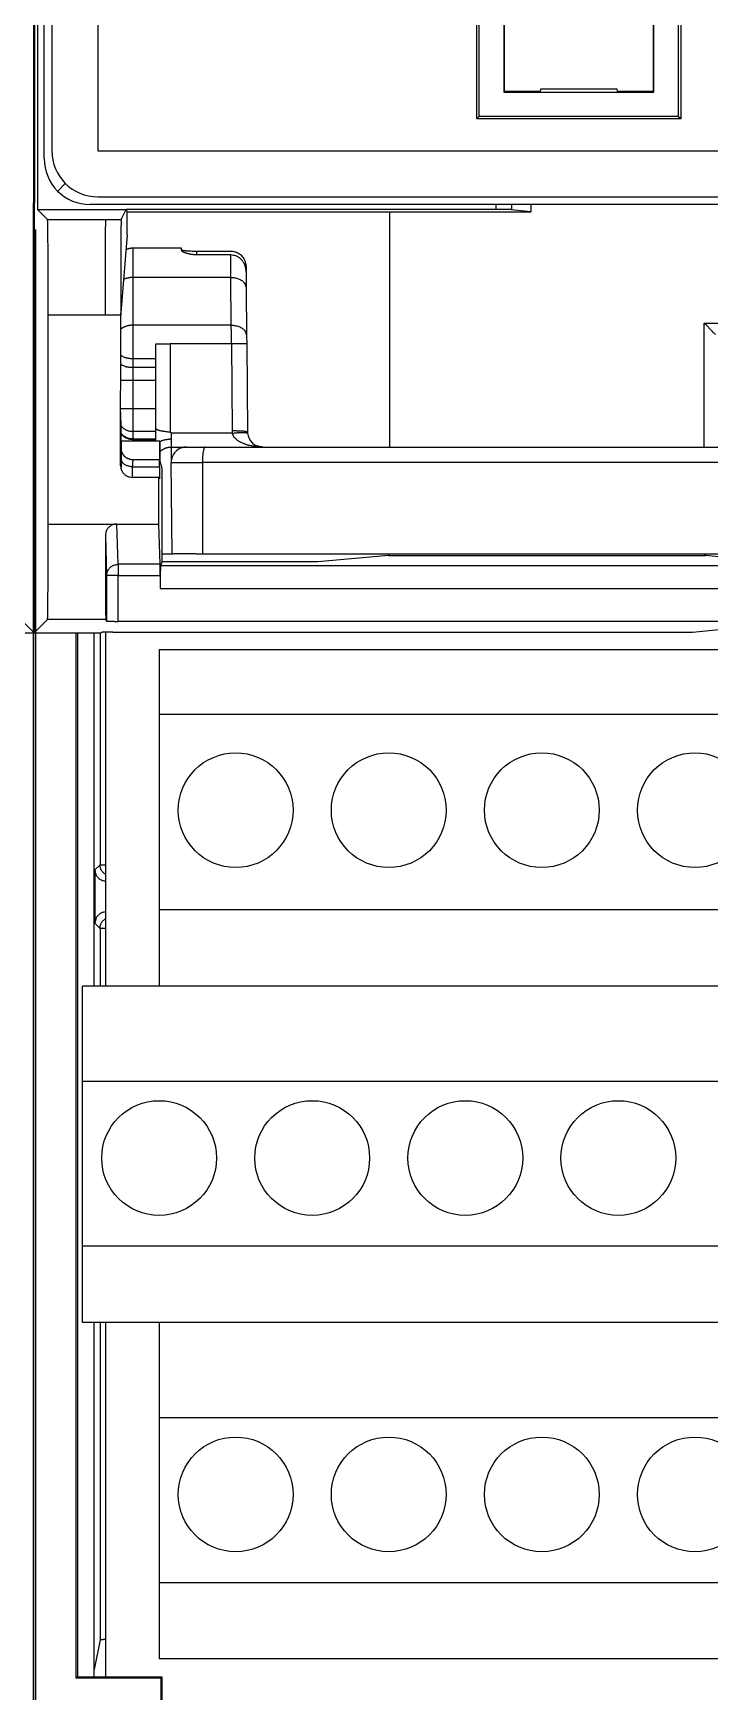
# Model space of a CAD drawing. Header units: inches. Extents: x -4 to 280, y -9 to 35.
# Drawn here: x 42.559 to 43.443, y 10.896 to 13.066 of the extents above; entities that cross this region are included whole.
import ezdxf

# ---------------------------------------------------------------- set-up
doc = ezdxf.new("R2010")
doc.units = ezdxf.units.IN
doc.header["$LTSCALE"] = 0.5
doc.header["$MEASUREMENT"] = 0
doc.set_wipeout_variables(frame=1)
for name, color, linetype in [('204', 7, 'Continuous'), ('214', 7, 'Continuous'), ('IOBASE', 177, 'Continuous')]:
    doc.layers.add(name, color=color, linetype=linetype)

# ---------------------------------------------------------------- blocks, each defined once
blk = doc.blocks.new('IC200CHS022')
at = {"layer": '204', "color": 150, "linetype": 'Continuous'}
for p, q in [((4.3659, 5.8766), (4.3659, 3.0802)), ((6.9959, 3.0802), (6.9959, 5.8476)), ((4.3713, 3.5728), (4.3713, 3.0715)), ((5.0159, 3.3244), (5.0159, 3.0686)), ((4.3659, 3.0802), (4.3668, 3.0793)), ((4.3843, 3.0585), (4.3713, 3.0715)), ((4.3713, 3.0715), (4.4869, 3.0715)), ((4.9704, 3.0715), (4.4869, 3.0715)), ((4.4884, 3.0686), (4.831, 3.0686)), ((4.831, 3.0686), (5.0159, 3.0686)), ((5.0159, 3.0686), (4.9904, 3.0713)), ((6.9949, 2.5179), (6.9949, 3.0593)), ((6.995, 3.0793), (6.9959, 3.0802)), ((4.3843, 3.0585), (4.4604, 3.0585)), ((4.5795, 3.0121), (4.5795, 3.0171)), ((4.6436, 2.9972), (4.6437, 2.9906)), ((4.6437, 2.9906), (4.6439, 2.969)), ((4.6439, 2.969), (4.6444, 2.9065)), ((4.3853, 2.6602), (4.3853, 2.9335)), ((4.4599, 2.9335), (4.3853, 2.9335)), ((5.2422, 2.7609), (5.2422, 2.9231)), ((5.2422, 2.9231), (6.1196, 2.9231)), ((4.5257, 2.8959), (4.5447, 2.8959)), ((4.5257, 2.7864), (4.5257, 2.8959)), ((4.6245, 2.8959), (4.5447, 2.8959)), ((4.5447, 2.8959), (4.5447, 2.7802)), ((4.6445, 2.8959), (4.6245, 2.8959)), ((4.6245, 2.8959), (4.6255, 2.7823)), ((4.6444, 2.9065), (4.6445, 2.8959)), ((4.6445, 2.8959), (4.6455, 2.7807)), ((4.5257, 2.7692), (4.5257, 2.7864)), ((4.6257, 2.7792), (4.5457, 2.7792)), ((4.5457, 2.771), (4.5459, 2.7609)), ((4.5459, 2.7609), (4.5659, 2.7609)), ((4.5459, 2.7609), (4.5459, 2.7407)), ((4.4804, 2.7344), (4.4798, 2.7362)), ((4.4956, 2.7442), (4.4942, 2.7442)), ((4.5306, 2.7442), (4.4956, 2.7442)), ((4.5469, 2.6209), (4.5459, 2.7407)), ((4.5866, 2.7407), (4.5868, 2.6209)), ((4.5298, 2.7212), (4.4948, 2.7212)), ((4.3853, 2.6602), (4.4748, 2.6602)), ((4.4765, 2.6076), (4.4748, 2.6602)), ((4.4598, 2.645), (4.4615, 2.5927)), ((4.5315, 2.6076), (4.4765, 2.6076)), ((4.4765, 2.6076), (4.4765, 2.5927)), ((4.5316, 2.5927), (4.5315, 2.6076)), ((4.5469, 2.6209), (4.5339, 2.6208)), ((6.7721, 2.6209), (4.5868, 2.6209)), ((4.8296, 2.6192), (4.7376, 2.6108)), ((4.8296, 2.6192), (5.244, 2.6192)), ((5.3198, 2.6116), (5.244, 2.6192)), ((4.4615, 2.5927), (4.4615, 2.533)), ((4.4765, 2.5927), (4.4615, 2.5927)), ((4.4765, 2.5328), (4.4765, 2.5927)), ((4.4765, 2.5927), (4.5316, 2.5927)), ((4.4235, 2.5179), (4.4235, 1.1521)), ((6.9301, 1.4909), (4.5301, 1.4909)), ((4.5301, 1.2759), (6.9301, 1.2759)), ((6.9301, 1.1759), (4.5301, 1.1759)), ((4.4235, 1.1521), (4.4219, 1.1505)), ((4.5326, 1.1505), (4.4219, 1.1505)), ((4.4451, 1.1519), (4.4451, 1.1521)), ((4.534, 1.1519), (4.4451, 1.1519)), ((4.534, 1.1519), (4.5326, 1.1505)), ((4.5326, 1.0263), (4.5326, 1.1505)), ((4.534, 1.103), (4.534, 1.1519))]:
    blk.add_line(p, q, dxfattribs=at)
at = {"layer": '204', "color": 40, "linetype": 'Continuous'}
for p, q in [((4.9904, 3.7827), (4.9904, 3.0713)), ((4.9704, 3.0715), (4.9704, 3.7248)), ((4.3659, 3.048), (4.3659, 3.0802)), ((4.4804, 3.0585), (4.4869, 3.0715)), ((4.4869, 3.0715), (4.4884, 3.0686)), ((4.4884, 3.0386), (4.4884, 3.0686)), ((4.4604, 3.0585), (4.4804, 3.0585)), ((4.4884, 3.0386), (4.4802, 2.9363)), ((4.4957, 3.0209), (4.4957, 2.9827)), ((4.5594, 3.0209), (4.4957, 3.0209)), ((4.5795, 3.0171), (4.6236, 3.0171)), ((4.6237, 3.0121), (4.5795, 3.0121)), ((4.4957, 2.9827), (4.4957, 2.9202)), ((4.6244, 2.9202), (4.6239, 2.9827)), ((4.4799, 2.9335), (4.4599, 2.9335)), ((4.4798, 2.7362), (4.4799, 2.9335)), ((4.4802, 2.9335), (4.4802, 2.9363)), ((4.4957, 2.9202), (4.4957, 2.8763)), ((4.4957, 2.8763), (4.4957, 2.8647)), ((4.4957, 2.8647), (4.4957, 2.8479)), ((4.4957, 2.8479), (4.4802, 2.8479)), ((4.4957, 2.8479), (4.4957, 2.8109)), ((4.4957, 2.8109), (4.4802, 2.8109)), ((4.4806, 2.7848), (4.4802, 2.8063)), ((4.4957, 2.8109), (4.4957, 2.781)), ((4.4806, 2.7692), (4.4806, 2.7848)), ((4.4957, 2.781), (4.4957, 2.7715)), ((4.4806, 2.7692), (4.4806, 2.7592)), ((4.4957, 2.7715), (4.4957, 2.7709)), ((4.4451, 2.0559), (4.4451, 2.5179)), ((4.4529, 2.5179), (4.4529, 2.2146)), ((4.4615, 2.533), (4.4604, 2.5353)), ((6.8853, 2.5328), (4.4765, 2.5328)), ((4.4529, 2.2146), (4.4462, 2.208)), ((4.4529, 2.2146), (4.4601, 2.2146)), ((4.4462, 2.208), (4.4462, 2.138)), ((4.4462, 2.138), (4.4529, 2.1313)), ((4.4601, 2.1313), (4.4529, 2.1313)), ((4.4529, 2.1313), (4.4529, 2.0559)), ((4.4301, 1.7159), (4.4301, 1.9309)), ((4.445, 1.1618), (4.4451, 1.6159)), ((4.4529, 1.6159), (4.4529, 1.2006)), ((4.4529, 1.2006), (4.445, 1.1618)), ((4.4235, 1.1521), (4.4451, 1.1521)), ((4.4451, 1.1521), (4.445, 1.1618))]:
    blk.add_line(p, q, dxfattribs=at)
at = {"layer": '204', "color": 6, "linetype": 'Continuous'}
for p, q in [((4.367, 3.0593), (4.3669, 2.5179)), ((4.4806, 2.7692), (4.5306, 2.7692)), ((4.5306, 2.7692), (4.5306, 2.7442)), ((4.5313, 2.767), (4.5306, 2.7692)), ((4.5313, 2.742), (4.5313, 2.767)), ((4.5339, 2.7328), (4.5313, 2.742)), ((4.5298, 2.6602), (4.5298, 2.7212)), ((4.5304, 2.7194), (4.5298, 2.7212)), ((4.4748, 2.6602), (4.5298, 2.6602)), ((4.5315, 2.6076), (4.5298, 2.6602)), ((4.5339, 2.6108), (4.5317, 2.6061)), ((4.3669, 2.5179), (4.4541, 2.5179)), ((4.4541, 2.5179), (4.4547, 2.5185)), ((5.2269, 2.5186), (5.313, 2.5272)), ((6.9076, 2.5179), (6.9949, 2.5179)), ((6.9775, 2.5353), (6.9949, 2.5179)), ((4.5301, 2.4959), (4.5301, 2.4109)), ((4.5301, 2.4959), (6.9301, 2.4959)), ((4.5301, 2.4109), (4.5301, 2.1559)), ((6.9301, 2.4109), (4.5301, 2.4109)), ((4.5301, 2.1559), (4.5301, 2.0559)), ((4.5301, 2.1559), (6.9301, 2.1559)), ((6.9301, 2.0559), (4.5301, 2.0559)), ((4.5301, 1.6159), (4.5301, 1.4909)), ((4.5301, 1.4909), (4.5301, 1.2759)), ((4.5301, 1.2759), (4.5301, 1.1759))]:
    blk.add_line(p, q, dxfattribs=at)
at = {"layer": '204', "color": 30, "linetype": 'Continuous'}
for p, q in [((4.831, 3.0686), (4.831, 2.7609)), ((4.5317, 2.6061), (4.5316, 2.5927)), ((4.5317, 2.6061), (6.8301, 2.6061)), ((4.5316, 2.5927), (4.5316, 2.5758)), ((4.5316, 2.5758), (6.8302, 2.5758)), ((4.3669, 2.5179), (4.3842, 2.5353)), ((4.4697, 2.5186), (5.2269, 2.5186)), ((4.5301, 2.0559), (4.4301, 2.0559)), ((4.4301, 1.9309), (4.4301, 2.0559)), ((6.8301, 1.9309), (4.4301, 1.9309)), ((4.4301, 1.6159), (4.4301, 1.7159)), ((4.4301, 1.7159), (6.8301, 1.7159)), ((6.8301, 1.6159), (4.4301, 1.6159))]:
    blk.add_line(p, q, dxfattribs=at)
at = {"layer": '204', "color": 1, "linetype": 'Continuous'}
for p, q in [((4.367, 3.048), (4.3659, 3.048)), ((4.367, 3.0469), (4.3659, 3.048)), ((4.3684, 3.0455), (4.3684, 1.0863)), ((4.6239, 2.9827), (4.4957, 2.9827)), ((4.6244, 2.9202), (4.4957, 2.9202)), ((4.5257, 2.8763), (4.4957, 2.8763)), ((4.5257, 2.8647), (4.4957, 2.8647)), ((4.5257, 2.8479), (4.4957, 2.8479)), ((4.5257, 2.8109), (4.4957, 2.8109)), ((4.5257, 2.781), (4.4957, 2.781)), ((4.4957, 2.7715), (4.5257, 2.7715)), ((4.4957, 2.7709), (4.5257, 2.7709)), ((4.5659, 2.7609), (4.5903, 2.7609)), ((4.5903, 2.7609), (6.7687, 2.7609)), ((6.7723, 2.7407), (4.5866, 2.7407)), ((4.4219, 1.1505), (4.4219, 2.5179))]:
    blk.add_line(p, q, dxfattribs=at)
at = {"layer": '204', "color": 3, "linetype": 'Continuous'}
for p, q in [((4.4601, 2.5186), (4.4601, 2.0559)), ((4.4601, 1.6159), (4.4601, 1.1519))]:
    blk.add_line(p, q, dxfattribs=at)
at = {"layer": '204', "color": 150, "linetype": 'Continuous'}
for points in [[(4.3668, 3.0793), (4.3668, 3.0793, -0.104288), (4.3668, 3.079, -0.007345), (4.3668, 3.0785, -0.002367), (4.3669, 3.0778, -0.001153), (4.3669, 3.0769, -0.000664), (4.3669, 3.0759, -0.00043), (4.3669, 3.0747, -0.000333), (4.3669, 3.0734, -0.000283), (4.3669, 3.0719, -0.000175), (4.3669, 3.0704, -0.000069), (4.3669, 3.069, -0.000176), (4.3669, 3.067, -0.000227), (4.367, 3.0637, -0.000097), (4.367, 3.0593, -0.000049)], [(6.9949, 3.0593), (6.9949, 3.0614, -0.000209), (6.9949, 3.0633, -0.000226), (6.9949, 3.0652, -0.000237), (6.9949, 3.067, -0.000247), (6.9949, 3.0688, -0.000258), (6.9949, 3.0704, -0.000263), (6.9949, 3.0719, -0.000321), (6.9949, 3.0734, -0.000451), (6.9949, 3.0747, -0.000429), (6.9949, 3.0758, -0.000158), (6.9949, 3.0768, -0.000795), (6.995, 3.0777, -0.002865), (6.995, 3.0786, -0.003685), (6.995, 3.0793, -0.003713)], [(4.3853, 2.9335), (4.3853, 2.9406, 0.000292), (4.3853, 2.9475, 0.000334), (4.3853, 2.9544, 0.000305), (4.3853, 2.9613, 0.000195), (4.3852, 2.968, 0.000106), (4.3852, 2.9746, 0.000013), (4.3852, 2.9811, -0.000031), (4.3851, 2.9875, -0.000035), (4.3851, 2.9937, -0.000011), (4.3851, 2.9997, 0.000051), (4.385, 3.0055, 0.000106), (4.385, 3.0111, 0.00017), (4.385, 3.0165, 0.000207), (4.3849, 3.0215, 0.000213), (4.3849, 3.0264, 0.000223), (4.3848, 3.0309, 0.000232), (4.3848, 3.0351, 0.000241), (4.3848, 3.039, 0.000241), (4.3847, 3.0426, 0.000319), (4.3847, 3.0458, 0.000512), (4.3846, 3.0487, 0.000512), (4.3846, 3.0512, 0.000165), (4.3845, 3.0533, 0.001058), (4.3845, 3.0552, 0.004064), (4.3844, 3.0569, 0.005444), (4.3843, 3.0585, 0.005789)], [(4.4599, 2.9335), (4.4599, 2.9406, -0.000139), (4.4599, 2.9475, -0.000155), (4.4599, 2.9545, -0.000145), (4.4599, 2.9613, -0.000105), (4.4599, 2.968, -0.000077), (4.4599, 2.9747, -0.000053), (4.46, 2.9811, -0.000025), (4.46, 2.9875, 0.000013), (4.46, 2.9937, 0.000024), (4.46, 2.9997, 0.00001), (4.46, 3.0055, -0.000012), (4.46, 3.0111, -0.00005), (4.4601, 3.0164, -0.000087), (4.4601, 3.0215, -0.00013), (4.4601, 3.0264, -0.000154), (4.4601, 3.0309, -0.000151), (4.4601, 3.0351, -0.000144), (4.4602, 3.039, -0.000121), (4.4602, 3.0426, -0.000139), (4.4602, 3.0458, -0.00021), (4.4602, 3.0487, -0.00019), (4.4603, 3.0512, -0.000004), (4.4603, 3.0533, -0.000525), (4.4603, 3.0552, -0.002282), (4.4603, 3.0569, -0.003038), (4.4604, 3.0585, -0.003156)], [(4.5594, 3.019), (4.5596, 3.0188, 0.190427), (4.5599, 3.0186, 0.07542), (4.5604, 3.0185, 0.032853), (4.561, 3.0183, 0.018075), (4.5619, 3.0181, 0.011096), (4.5629, 3.018, 0.007464), (4.5641, 3.0178, 0.00619), (4.5654, 3.0177, 0.005756), (4.5669, 3.0176, 0.003557), (4.5683, 3.0175, 0.001036), (4.5697, 3.0174, 0.004284), (4.5717, 3.0173, 0.006318), (4.575, 3.0172, 0.002706), (4.5795, 3.0171, 0.001324)], [(4.5795, 3.0121), (4.5781, 3.0122, -0.007569), (4.5768, 3.0122, -0.008331), (4.5755, 3.0123, -0.008256), (4.5742, 3.0125, -0.007176), (4.5729, 3.0127, -0.006467), (4.5717, 3.0129, -0.005852), (4.5705, 3.0131, -0.005202), (4.5694, 3.0134, -0.004221), (4.5683, 3.0136, -0.003834), (4.5672, 3.0139, -0.003935), (4.5662, 3.0141, -0.004576), (4.5653, 3.0144, -0.005931), (4.5644, 3.0147, -0.007207), (4.5635, 3.015, -0.008529), (4.5628, 3.0153, -0.011216), (4.5621, 3.0156, -0.015729), (4.5615, 3.0159, -0.015156), (4.561, 3.0162, -0.007219), (4.5605, 3.0165, -0.02357), (4.5601, 3.0169, -0.060619), (4.5598, 3.0175, -0.04684), (4.5594, 3.0182, -0.030314)], [(5.2422, 2.9231), (5.2432, 2.9222, -0.007837), (5.2442, 2.9213, -0.008611), (5.2452, 2.9204, -0.008057), (5.2461, 2.9194, -0.006052), (5.247, 2.9184, -0.004605), (5.2479, 2.9175, -0.003288), (5.2488, 2.9165, -0.002056), (5.2496, 2.9156, -0.000538), (5.2505, 2.9146, 0.000972), (5.2513, 2.9137, 0.002911), (5.2521, 2.9129, 0.004316), (5.2528, 2.9121, 0.00538), (5.2536, 2.9113, 0.005247), (5.2543, 2.9106, 0.004025), (5.255, 2.91, 0.00361), (5.2556, 2.9094, 0.002172), (5.2563, 2.9088, 0.001334), (5.2571, 2.9081, 0.001716)], [(4.5447, 2.7802), (4.5427, 2.7804, -0.001582), (4.5408, 2.7806, -0.001285), (4.539, 2.7809, -0.001765), (4.5372, 2.7811, -0.003285), (4.5355, 2.7814, -0.004344), (4.5339, 2.7816, -0.005033), (4.5325, 2.7819, -0.007773), (4.5311, 2.7822, -0.013666), (4.5299, 2.7826, -0.012902), (4.5288, 2.783, -0.002156), (4.5278, 2.7833, -0.027922), (4.527, 2.7839, -0.093151), (4.5263, 2.7849, -0.068723), (4.5257, 2.7864, -0.038896)], [(4.5457, 2.7792), (4.5456, 2.7792, 0.000185), (4.5456, 2.7793, 0.000166), (4.5455, 2.7794, 0.000185), (4.5454, 2.7794, 0.000246), (4.5454, 2.7795, 0.000271), (4.5453, 2.7796, 0.000272), (4.5453, 2.7796, 0.00035), (4.5452, 2.7797, 0.000492), (4.5451, 2.7798, 0.000376), (4.5451, 2.7798, 0.00007), (4.545, 2.7799, 0.000645), (4.5449, 2.7799, 0.001264), (4.5448, 2.7801, 0.000628), (4.5447, 2.7802, 0.000325)], [(4.5457, 2.7792), (4.5457, 2.7784, -0.000001), (4.5457, 2.7777, -0.000001), (4.5457, 2.7769, -0.000001), (4.5457, 2.7762, -0.000002), (4.5457, 2.7755, -0.000001), (4.5457, 2.7748, -0.000001), (4.5457, 2.7742, -0.000002), (4.5457, 2.7735, -0.000003), (4.5457, 2.7724, -0.000002), (4.5457, 2.771, -0.000001)], [(4.6255, 2.7823), (4.6255, 2.7821, 0.001225), (4.6255, 2.7819, 0.001216), (4.6255, 2.7817, 0.001225), (4.6255, 2.7815, 0.001251), (4.6255, 2.7813, 0.001215), (4.6255, 2.7811, 0.001135), (4.6256, 2.7809, 0.001252), (4.6256, 2.7807, 0.001493), (4.6256, 2.7805, 0.001133), (4.6256, 2.7803, 0.000389), (4.6256, 2.7802, 0.001599), (4.6256, 2.78, 0.002752), (4.6256, 2.7796, 0.001346), (4.6257, 2.7792, 0.000713)], [(4.6255, 2.7823), (4.628, 2.7823, -0.003033), (4.6304, 2.7823, -0.002738), (4.6329, 2.7822, -0.002978), (4.6353, 2.7822, -0.00416), (4.6376, 2.7821, -0.004156), (4.6397, 2.7819, -0.002463), (4.6414, 2.7818, -0.007233), (4.643, 2.7816, -0.022581), (4.6443, 2.7812, -0.031412), (4.6455, 2.7807, -0.03441)], [(4.4806, 2.7592), (4.4806, 2.7592, 0.050273), (4.4806, 2.7592, 0.920333), (4.4806, 2.7591, 0.01651), (4.4806, 2.7589, 0.005098), (4.4806, 2.7587, 0.002397), (4.4806, 2.7583, 0.001417), (4.4806, 2.7579, 0.000935), (4.4806, 2.7574, 0.000679), (4.4806, 2.7568, 0.000492), (4.4806, 2.7561, 0.000366), (4.4805, 2.7554, 0.000323), (4.4805, 2.7545, 0.000305), (4.4805, 2.7536, 0.00019), (4.4805, 2.7527, 0.000063), (4.4805, 2.7518, 0.000218), (4.4805, 2.7505, 0.000289), (4.4805, 2.7484, 0.000117), (4.4805, 2.7454, 0.000057)], [(4.4807, 2.758), (4.4807, 2.7581, -0.001113), (4.4807, 2.7582, -0.001095), (4.4807, 2.7582, -0.001109), (4.4807, 2.7583, -0.001153), (4.4807, 2.7584, -0.001131), (4.4807, 2.7585, -0.001063), (4.4806, 2.7585, -0.00119), (4.4806, 2.7586, -0.001446), (4.4806, 2.7587, -0.001096), (4.4806, 2.7587, -0.000352), (4.4806, 2.7588, -0.001588), (4.4806, 2.7589, -0.002784), (4.4806, 2.759, -0.00136), (4.4806, 2.7592, -0.000716)], [(4.4956, 2.7442), (4.4948, 2.7443, -0.013624), (4.494, 2.7443, -0.013195), (4.4932, 2.7444, -0.0137), (4.4924, 2.7446, -0.015363), (4.4916, 2.7448, -0.015422), (4.4908, 2.7451, -0.014005), (4.49, 2.7454, -0.013154), (4.4893, 2.7457, -0.01264), (4.4885, 2.7461, -0.012365), (4.4878, 2.7465, -0.012218), (4.4871, 2.7469, -0.012458), (4.4865, 2.7474, -0.013045), (4.4858, 2.7479, -0.013483), (4.4852, 2.7484, -0.013873), (4.4846, 2.749, -0.014299), (4.4841, 2.7496, -0.01483), (4.4836, 2.7503, -0.014883), (4.4831, 2.7509, -0.014684), (4.4827, 2.7516, -0.015472), (4.4823, 2.7524, -0.016824), (4.4819, 2.7532, -0.013375), (4.4816, 2.754, -0.007252), (4.4813, 2.7547, -0.012926), (4.4811, 2.7555, -0.021435), (4.4809, 2.7567, -0.014036), (4.4807, 2.758, -0.008908)], [(4.5457, 2.771), (4.5444, 2.771, 0.008574), (4.5432, 2.7709, 0.007338), (4.5419, 2.7708, 0.008079), (4.5406, 2.7706, 0.010538), (4.5393, 2.7704, 0.00828), (4.538, 2.7702, 0.002668), (4.5369, 2.77, 0.012539), (4.5355, 2.7696, 0.024377), (4.5335, 2.7688, 0.013148), (4.5311, 2.7677, 0.007104)], [(4.5313, 2.7547), (4.5319, 2.7554, -0.013019), (4.5326, 2.756, -0.01264), (4.5333, 2.7566, -0.012564), (4.5341, 2.7572, -0.01287), (4.5349, 2.7577, -0.012417), (4.5357, 2.7582, -0.011459), (4.5366, 2.7586, -0.012681), (4.5375, 2.7591, -0.015255), (4.5385, 2.7595, -0.011219), (4.5394, 2.7598, -0.003267), (4.5403, 2.7601, -0.01619), (4.5414, 2.7604, -0.027547), (4.5433, 2.7606, -0.012726), (4.5459, 2.7609, -0.006449)], [(4.4798, 2.7362), (4.4799, 2.7347, 0.024372), (4.4801, 2.7332, 0.025894), (4.4805, 2.7318, 0.026136), (4.481, 2.7304, 0.025513), (4.4816, 2.7291, 0.024388), (4.4824, 2.7279, 0.022509), (4.4833, 2.7267, 0.024228), (4.4842, 2.7257, 0.028573), (4.4854, 2.7247, 0.021756), (4.4865, 2.7238, 0.007064), (4.4875, 2.7231, 0.030602), (4.489, 2.7224, 0.055683), (4.4915, 2.7218, 0.026907), (4.4948, 2.7212, 0.013623)], [(4.4805, 2.7454), (4.4805, 2.7444, -0.000094), (4.4805, 2.7434, -0.000103), (4.4805, 2.7425, -0.000113), (4.4805, 2.7416, -0.000122), (4.4805, 2.7407, -0.000135), (4.4805, 2.7399, -0.000149), (4.4804, 2.7391, -0.000171), (4.4804, 2.7384, -0.0002), (4.4804, 2.7378, -0.000229), (4.4804, 2.7372, -0.000254), (4.4804, 2.7367, -0.000336), (4.4804, 2.7362, -0.000505), (4.4804, 2.7358, -0.000518), (4.4804, 2.7354, -0.000218), (4.4804, 2.7351, -0.001031), (4.4804, 2.7348, -0.004058), (4.4804, 2.7346, -0.006448), (4.4804, 2.7344, -0.008534)], [(4.4807, 2.7313), (4.4806, 2.7316, -0.004461), (4.4806, 2.7318, -0.004195), (4.4806, 2.7321, -0.004584), (4.4805, 2.7324, -0.005354), (4.4805, 2.7326, -0.004117), (4.4804, 2.7329, -0.001571), (4.4804, 2.7331, -0.005626), (4.4804, 2.7334, -0.00956), (4.4804, 2.7339, -0.004761), (4.4804, 2.7344, -0.002567)], [(4.4955, 2.7351), (4.4937, 2.7352, -0.023786), (4.4918, 2.7355, -0.021147), (4.49, 2.7359, -0.022316), (4.4882, 2.7365, -0.029486), (4.4864, 2.7373, -0.026733), (4.4849, 2.7382, -0.014558), (4.4836, 2.7391, -0.038503), (4.4824, 2.7404, -0.077778), (4.4814, 2.7426, -0.04892), (4.4805, 2.7454, -0.027588)], [(4.4954, 2.7212), (4.4954, 2.7216, 0.00027), (4.4954, 2.722, 0.000226), (4.4954, 2.7225, 0.000191), (4.4954, 2.723, 0.000167), (4.4954, 2.7235, 0.000144), (4.4954, 2.724, 0.000126), (4.4954, 2.7246, 0.000112), (4.4954, 2.7253, 0.000101), (4.4954, 2.7259, 0.000088), (4.4955, 2.7266, 0.000075), (4.4955, 2.7273, 0.000075), (4.4955, 2.7281, 0.00008), (4.4955, 2.7289, 0.000056), (4.4955, 2.7297, 0.000019), (4.4955, 2.7304, 0.000071), (4.4955, 2.7314, 0.000106), (4.4955, 2.733, 0.000047), (4.4955, 2.7351, 0.000024)], [(4.4956, 2.7442), (4.4956, 2.7442, 0.159125), (4.4956, 2.7441, 0.018608), (4.4956, 2.744, 0.006588), (4.4956, 2.7439, 0.003419), (4.4956, 2.7436, 0.002053), (4.4956, 2.7434, 0.001387), (4.4956, 2.7431, 0.001002), (4.4956, 2.7427, 0.000775), (4.4956, 2.7423, 0.000587), (4.4955, 2.7419, 0.000448), (4.4955, 2.7414, 0.000409), (4.4955, 2.7408, 0.000402), (4.4955, 2.7402, 0.000256), (4.4955, 2.7397, 0.00008), (4.4955, 2.7391, 0.000309), (4.4955, 2.7383, 0.00043), (4.4955, 2.737, 0.000177), (4.4955, 2.7351, 0.000087)], [(4.4955, 2.7351), (4.4977, 2.7351, -0.000001), (4.4999, 2.7351, -0.000001), (4.5021, 2.7351, -0.000001), (4.5043, 2.7351, -0.000001), (4.5065, 2.7351, -0.000001), (4.5087, 2.7351, -0.000001), (4.5108, 2.7351, -0.000001), (4.513, 2.7351, -0.000002), (4.5153, 2.7351, -0.000001), (4.5174, 2.7351, 0), (4.5193, 2.7351, -0.000002), (4.5218, 2.7351, -0.000003), (4.5256, 2.7351, -0.000001), (4.5305, 2.7351, -0.000001)], [(4.5306, 2.7442), (4.5284, 2.7442, 0), (4.5262, 2.7442, 0), (4.5241, 2.7442, 0), (4.5219, 2.7442, 0.000001), (4.5197, 2.7442, 0.000001), (4.5175, 2.7442, 0.000001), (4.5153, 2.7442, 0.000001), (4.5131, 2.7442, 0.000002), (4.5109, 2.7442, 0.000002), (4.5087, 2.7442, 0), (4.5068, 2.7442, 0.000003), (4.5044, 2.7442, 0.000007), (4.5006, 2.7442, 0.000004), (4.4956, 2.7442, 0.000002)], [(4.5305, 2.7351), (4.5305, 2.7362, -0.000112), (4.5305, 2.7372, -0.000126), (4.5305, 2.7382, -0.000144), (4.5306, 2.7391, -0.000165), (4.5306, 2.7399, -0.000186), (4.5306, 2.7406, -0.000202), (4.5306, 2.7413, -0.000266), (4.5306, 2.7419, -0.000398), (4.5306, 2.7425, -0.000404), (4.5306, 2.743, -0.000163), (4.5306, 2.7434, -0.0008), (4.5306, 2.7437, -0.003126), (4.5306, 2.744, -0.00479), (4.5306, 2.7442, -0.006016)], [(4.3842, 2.5353), (4.3843, 2.5357, 0.087439), (4.3844, 2.5369, 0.010408), (4.3845, 2.5389, 0.003666), (4.3845, 2.5416, 0.00187), (4.3846, 2.5451, 0.001125), (4.3847, 2.5493, 0.000764), (4.3847, 2.5541, 0.000555), (4.3848, 2.5595, 0.000429), (4.3848, 2.5656, 0.00033), (4.3849, 2.5722, 0.000258), (4.385, 2.5793, 0.00023), (4.385, 2.5871, 0.000217), (4.3851, 2.5956, 0.000145), (4.3851, 2.6038, 0.000058), (4.3851, 2.6115, 0.00016), (4.3852, 2.6218, 0.000227), (4.3853, 2.6383, 0.000103), (4.3853, 2.6602, 0.000054)], [(4.4748, 2.6602), (4.4733, 2.6601, 0.023691), (4.4718, 2.6599, 0.025184), (4.4703, 2.6595, 0.02547), (4.4689, 2.659, 0.024936), (4.4676, 2.6583, 0.023924), (4.4664, 2.6575, 0.022166), (4.4652, 2.6566, 0.02396), (4.4641, 2.6556, 0.028396), (4.4632, 2.6545, 0.021739), (4.4623, 2.6534, 0.007089), (4.4616, 2.6523, 0.030725), (4.4609, 2.6508, 0.056334), (4.4604, 2.6483, 0.027379), (4.4598, 2.645, 0.013892)], [(4.4598, 2.645), (4.4599, 2.6386, 0.000053), (4.4599, 2.6323, 0.000063), (4.4599, 2.6261, 0.000056), (4.4599, 2.62, 0.000031), (4.4599, 2.614, 0.00001), (4.4599, 2.6081, -0.000014), (4.46, 2.6023, -0.000023), (4.46, 2.5967, -0.000019), (4.46, 2.5913, -0.000004), (4.46, 2.586, 0.000027), (4.46, 2.5809, 0.000058), (4.46, 2.5761, 0.000098), (4.4601, 2.5714, 0.000124), (4.4601, 2.567, 0.000137), (4.4601, 2.5629, 0.000143), (4.4601, 2.559, 0.000135), (4.4601, 2.5553, 0.000125), (4.4602, 2.552, 0.0001), (4.4602, 2.5489, 0.000126), (4.4602, 2.5461, 0.000227), (4.4602, 2.5437, 0.00022), (4.4602, 2.5415, 0.00002), (4.4603, 2.5397, 0.000574), (4.4603, 2.5381, 0.002435), (4.4603, 2.5366, 0.003228), (4.4604, 2.5353, 0.003351)], [(4.4615, 2.5927), (4.4616, 2.5946, -0.03499), (4.462, 2.5964, -0.030582), (4.4626, 2.5982, -0.031241), (4.4634, 2.6, -0.039075), (4.4646, 2.6017, -0.03259), (4.4659, 2.6033, -0.016704), (4.4673, 2.6046, -0.041295), (4.4692, 2.6057, -0.069381), (4.4723, 2.6067, -0.03717), (4.4765, 2.6076, -0.019769)], [(4.5868, 2.6209), (4.5816, 2.6209, 0.000238), (4.5765, 2.621, 0.000226), (4.5715, 2.621, 0.000257), (4.5667, 2.621, 0.000367), (4.5622, 2.621, 0.000371), (4.5582, 2.621, 0.000207), (4.5548, 2.621, 0.000668), (4.5519, 2.621, 0.002196), (4.5492, 2.621, 0.003174), (4.5469, 2.6209, 0.00375)], [(4.8302, 2.6209), (4.8302, 2.6207, -0.002263), (4.8301, 2.6205, -0.002466), (4.8301, 2.6203, -0.002942), (4.8301, 2.6202, -0.003778), (4.83, 2.62, -0.004522), (4.83, 2.6199, -0.005096), (4.8299, 2.6197, -0.007103), (4.8299, 2.6196, -0.011278), (4.8299, 2.6195, -0.011261), (4.8298, 2.6194, -0.003924), (4.8298, 2.6194, -0.022703), (4.8297, 2.6193, -0.075), (4.8297, 2.6193, -0.065906), (4.8296, 2.6192, -0.043575)], [(5.244, 2.6192), (5.244, 2.6192, -0.083709), (5.2439, 2.6192, -0.068185), (5.2439, 2.6193, -0.049255), (5.2439, 2.6193, -0.035153), (5.2438, 2.6194, -0.024286), (5.2438, 2.6195, -0.017153), (5.2438, 2.6196, -0.014482), (5.2437, 2.6197, -0.013151), (5.2437, 2.6198, -0.007875), (5.2437, 2.6199, -0.002531), (5.2437, 2.62, -0.008736), (5.2436, 2.6202, -0.010954), (5.2436, 2.6205, -0.00424), (5.2436, 2.6209, -0.002043)], [(4.4697, 2.5186), (4.4682, 2.5186, 0.000208), (4.4667, 2.5186, 0.000224), (4.4653, 2.5186, 0.000236), (4.464, 2.5186, 0.000245), (4.4626, 2.5186, 0.000256), (4.4614, 2.5186, 0.000261), (4.4603, 2.5186, 0.00032), (4.4592, 2.5186, 0.000449), (4.4582, 2.5186, 0.000427), (4.4573, 2.5186, 0.000157), (4.4566, 2.5186, 0.000792), (4.4559, 2.5186, 0.002858), (4.4553, 2.5185, 0.003678), (4.4547, 2.5185, 0.003707)], [(4.4615, 2.533), (4.4616, 2.533, 0.068446), (4.4618, 2.5329, 0.009359), (4.4622, 2.5329, 0.00339), (4.4627, 2.5329, 0.001771), (4.4634, 2.5329, 0.001064), (4.4641, 2.5329, 0.000708), (4.465, 2.5329, 0.000583), (4.466, 2.5329, 0.000539), (4.4671, 2.5329, 0.000333), (4.4682, 2.5329, 0.000098), (4.4693, 2.5329, 0.000398), (4.4707, 2.5329, 0.000585), (4.4732, 2.5328, 0.00025), (4.4765, 2.5328, 0.000123)]]:
    blk.add_lwpolyline(points, format="xyb", dxfattribs=at)
at = {"layer": '204', "color": 40, "linetype": 'Continuous'}
for points in [[(4.9904, 3.0713), (4.9901, 3.0714, 0.011705), (4.9897, 3.0714, 0.004266), (4.9891, 3.0714, 0.002099), (4.9884, 3.0714, 0.001265), (4.9875, 3.0714, 0.000827), (4.9864, 3.0714, 0.00058), (4.9853, 3.0714, 0.000497), (4.984, 3.0715, 0.000474), (4.9825, 3.0715, 0.000299), (4.9811, 3.0715, 0.000089), (4.9797, 3.0715, 0.000366), (4.9778, 3.0715, 0.000547), (4.9747, 3.0715, 0.000237), (4.9704, 3.0715, 0.000117)], [(4.4804, 3.0585), (4.4804, 3.0583, 0.047081), (4.4804, 3.0576, 0.007324), (4.4803, 3.0566, 0.002721), (4.4803, 3.0552, 0.001352), (4.4803, 3.0534, 0.000774), (4.4803, 3.0512, 0.00049), (4.4802, 3.0487, 0.000317), (4.4802, 3.0458, 0.000198), (4.4802, 3.0426, 0.000147), (4.4802, 3.039, 0.000137), (4.4801, 3.0351, 0.000135), (4.4801, 3.0309, 0.000145), (4.4801, 3.0264, 0.000148), (4.4801, 3.0215, 0.000153), (4.4801, 3.0165, 0.000131), (4.48, 3.0111, 0.000088), (4.48, 3.0055, 0.00005), (4.48, 2.9997, 0.000007), (4.48, 2.9937, -0.000009), (4.48, 2.9875, -0.000005), (4.48, 2.9809, -0.000017), (4.4799, 2.9747, -0.000055), (4.4799, 2.9689, 0.000083), (4.4799, 2.9613, 0.000256), (4.4799, 2.9493, 0.000127), (4.4799, 2.9335, 0.00006)], [(4.4957, 3.0209), (4.495, 3.0209, 0.009663), (4.4942, 3.0209, 0.008375), (4.4935, 3.0208, 0.009222), (4.4928, 3.0207, 0.011596), (4.492, 3.0206, 0.008701), (4.4913, 3.0204, 0.00253), (4.4906, 3.0203, 0.012801), (4.4898, 3.02, 0.022514), (4.4885, 3.0195, 0.010763), (4.4868, 3.0188, 0.005531)], [(4.5594, 3.0182), (4.5594, 3.0186, 0.000005), (4.5594, 3.019, 0.000006), (4.5594, 3.0194, 0.000007), (4.5594, 3.0197, 0.000011), (4.5594, 3.02, 0.000012), (4.5594, 3.0203, 0.000005), (4.5594, 3.0205, 0.000023), (4.5594, 3.0206, 0.000084), (4.5594, 3.0208, 0.00012), (4.5594, 3.0209, 0.000142)], [(4.6236, 3.0171), (4.6263, 3.017, -0.035015), (4.629, 3.0164, -0.033332), (4.6316, 3.0155, -0.033726), (4.6341, 3.0142, -0.039427), (4.6363, 3.0125, -0.033722), (4.6383, 3.0107, -0.019131), (4.64, 3.0088, -0.039679), (4.6414, 3.0063, -0.063495), (4.6426, 3.0024, -0.035572), (4.6436, 2.9972, -0.020096)], [(4.6239, 2.9827), (4.6239, 2.985, 0.000001), (4.6238, 2.9873, 0.000001), (4.6238, 2.9896, 0.000002), (4.6238, 2.9917, 0.000002), (4.6238, 2.9939, 0.000002), (4.6238, 2.9959, 0.000002), (4.6238, 2.9978, 0.000002), (4.6238, 2.9997, 0.000003), (4.6237, 3.0016, 0.000002), (4.6237, 3.0033, 0.000001), (4.6237, 3.0048, 0.000004), (4.6237, 3.0066, 0.000008), (4.6237, 3.009, 0.000005), (4.6237, 3.0121, 0.000003)], [(4.6437, 2.9906), (4.6436, 2.9922, 0.016893), (4.6434, 2.9939, 0.01746), (4.6431, 2.9955, 0.017662), (4.6427, 2.9971, 0.017689), (4.6422, 2.9986, 0.017785), (4.6416, 3.0001, 0.017834), (4.6408, 3.0015, 0.018147), (4.64, 3.0029, 0.018719), (4.6391, 3.0042, 0.018388), (4.6381, 3.0055, 0.017308), (4.637, 3.0066, 0.019283), (4.6357, 3.0077, 0.023616), (4.6344, 3.0087, 0.017936), (4.6331, 3.0095, 0.00514), (4.6319, 3.0103, 0.026661), (4.6302, 3.0109, 0.04967), (4.6274, 3.0116, 0.024056), (4.6237, 3.0121, 0.012186)], [(4.4957, 2.9827), (4.4947, 2.9826, 0.009394), (4.4937, 2.9826, 0.008068), (4.4927, 2.9825, 0.008891), (4.4917, 2.9824, 0.011398), (4.4906, 2.9822, 0.00871), (4.4896, 2.982, 0.002604), (4.4887, 2.9818, 0.013014), (4.4875, 2.9815, 0.023901), (4.4859, 2.9808, 0.011972), (4.4837, 2.9799, 0.00626)], [(4.6239, 2.9827), (4.6263, 2.9826, -0.024022), (4.6287, 2.9823, -0.021378), (4.6312, 2.9817, -0.022573), (4.6336, 2.9809, -0.029816), (4.6359, 2.9799, -0.026997), (4.638, 2.9787, -0.01467), (4.6397, 2.9775, -0.038794), (4.6413, 2.9757, -0.07795), (4.6427, 2.9728, -0.04867), (4.6439, 2.969, -0.027352)], [(4.4957, 2.9202), (4.4943, 2.9202, 0.013008), (4.493, 2.9201, 0.011118), (4.4916, 2.9199, 0.012173), (4.4902, 2.9197, 0.015827), (4.4888, 2.9193, 0.012425), (4.4874, 2.919, 0.004132), (4.4862, 2.9186, 0.018539), (4.4848, 2.9179, 0.035206), (4.4827, 2.9168, 0.018524), (4.4802, 2.9151, 0.009848)], [(4.6245, 2.8959), (4.6245, 2.8976, -0.000002), (4.6245, 2.8993, -0.000002), (4.6245, 2.9009, -0.000002), (4.6245, 2.9026, -0.000002), (4.6245, 2.9042, -0.000002), (4.6245, 2.9058, -0.000001), (4.6245, 2.9074, -0.000001), (4.6245, 2.909, -0.000001), (4.6245, 2.9106, -0.000001), (4.6245, 2.912, -0.000001), (4.6245, 2.9134, -0.000001), (4.6244, 2.9149, 0), (4.6244, 2.9173, 0), (4.6244, 2.9202)], [(4.6244, 2.9202), (4.6269, 2.9201, -0.024024), (4.6293, 2.9198, -0.021379), (4.6318, 2.9193, -0.022574), (4.6342, 2.9185, -0.029817), (4.6365, 2.9174, -0.026997), (4.6385, 2.9162, -0.014669), (4.6403, 2.915, -0.038793), (4.6418, 2.9132, -0.077943), (4.6432, 2.9104, -0.048664), (4.6444, 2.9065, -0.027349)], [(4.4957, 2.8763), (4.4943, 2.8763, -0.010511), (4.493, 2.8764, -0.008997), (4.4916, 2.8765, -0.009881), (4.4902, 2.8767, -0.012918), (4.4888, 2.877, -0.010229), (4.4874, 2.8773, -0.003421), (4.4862, 2.8776, -0.015438), (4.4848, 2.8781, -0.030143), (4.4827, 2.8791, -0.016408), (4.4802, 2.8804, -0.008885)], [(4.4957, 2.8647), (4.4943, 2.8648, -0.010512), (4.493, 2.8648, -0.008998), (4.4916, 2.865, -0.009882), (4.4902, 2.8652, -0.012919), (4.4888, 2.8654, -0.010231), (4.4874, 2.8657, -0.003422), (4.4862, 2.866, -0.01544), (4.4848, 2.8666, -0.030147), (4.4827, 2.8675, -0.016411), (4.4802, 2.8689, -0.008887)], [(4.4957, 2.781), (4.4944, 2.7811, -0.018013), (4.4931, 2.7812, -0.015329), (4.4917, 2.7814, -0.016661), (4.4904, 2.7818, -0.021304), (4.489, 2.7822, -0.016276), (4.4877, 2.7827, -0.005247), (4.4865, 2.7832, -0.023601), (4.4851, 2.7841, -0.04174), (4.4831, 2.7857, -0.020252), (4.4806, 2.7879, -0.010348)], [(4.4957, 2.7715), (4.4944, 2.7715, -0.017904), (4.4931, 2.7716, -0.015237), (4.4918, 2.7718, -0.016566), (4.4904, 2.7722, -0.021181), (4.489, 2.7726, -0.016175), (4.4877, 2.7731, -0.005202), (4.4866, 2.7736, -0.023466), (4.4852, 2.7744, -0.041503), (4.4832, 2.776, -0.020129), (4.4806, 2.7783, -0.010285)], [(4.4806, 2.7778), (4.4811, 2.7772, 0.009246), (4.4817, 2.7767, 0.009288), (4.4822, 2.7762, 0.00927), (4.4828, 2.7757, 0.009267), (4.4833, 2.7752, 0.009264), (4.4839, 2.7747, 0.00923), (4.4845, 2.7743, 0.009211), (4.4852, 2.7739, 0.009185), (4.4858, 2.7735, 0.009138), (4.4864, 2.7732, 0.009037), (4.4871, 2.7729, 0.009061), (4.4877, 2.7726, 0.009143), (4.4884, 2.7723, 0.008881), (4.4891, 2.772, 0.008304), (4.4897, 2.7718, 0.008969), (4.4904, 2.7716, 0.010378), (4.4911, 2.7715, 0.00808), (4.4918, 2.7713, 0.003314), (4.4923, 2.7712, 0.010769), (4.4931, 2.7711, 0.018136), (4.4942, 2.771, 0.009165), (4.4957, 2.7709, 0.005)], [(4.6257, 2.7792), (4.6281, 2.7794, -0.003009), (4.6305, 2.7795, -0.002722), (4.633, 2.7797, -0.002965), (4.6354, 2.7798, -0.004145), (4.6377, 2.7799, -0.004144), (4.6397, 2.7799, -0.00245), (4.6415, 2.7799, -0.00722), (4.643, 2.7798, -0.022574), (4.6444, 2.7795, -0.03139), (4.6456, 2.7792, -0.034374)], [(4.6655, 2.7609), (4.6637, 2.7609, -0.005755), (4.6618, 2.761, -0.005736), (4.66, 2.7611, -0.00578), (4.6582, 2.7612, -0.005925), (4.6564, 2.7614, -0.006057), (4.6545, 2.7617, -0.006193), (4.6527, 2.762, -0.006343), (4.651, 2.7623, -0.006536), (4.6492, 2.7627, -0.006739), (4.6475, 2.7631, -0.006981), (4.6457, 2.7635, -0.007225), (4.644, 2.764, -0.007495), (4.6424, 2.7646, -0.007836), (4.6408, 2.7652, -0.008325), (4.6392, 2.7659, -0.009105), (4.6376, 2.7666, -0.010334), (4.6361, 2.7673, -0.010961), (4.6347, 2.7682, -0.011118), (4.6333, 2.769, -0.013656), (4.632, 2.77, -0.018511), (4.6308, 2.771, -0.014939), (4.6297, 2.772, -0.004061), (4.6288, 2.7729, -0.024033), (4.6278, 2.7742, -0.051726), (4.6268, 2.7763, -0.028259), (4.6257, 2.7792, -0.01499)], [(4.6455, 2.7807), (4.6455, 2.7806, 0.001649), (4.6455, 2.7805, 0.001491), (4.6455, 2.7804, 0.00164), (4.6455, 2.7802, 0.001984), (4.6455, 2.7801, 0.001501), (4.6455, 2.78, 0.000493), (4.6455, 2.7798, 0.00214), (4.6456, 2.7797, 0.003701), (4.6456, 2.7795, 0.001797), (4.6456, 2.7792, 0.000946)], [(4.6655, 2.7609), (4.6653, 2.7609, -0.002018), (4.6652, 2.7609, -0.00206), (4.665, 2.7609, -0.002086), (4.6648, 2.7609, -0.002088), (4.6646, 2.7609, -0.002095), (4.6645, 2.7609, -0.0021), (4.6643, 2.7609, -0.002105), (4.6641, 2.761, -0.002101), (4.664, 2.761, -0.002098), (4.6638, 2.761, -0.002089), (4.6636, 2.761, -0.00208), (4.6635, 2.761, -0.002061), (4.6633, 2.761, -0.002049), (4.6632, 2.7611, -0.002035), (4.663, 2.7611, -0.002032), (4.6628, 2.7611, -0.002034), (4.6627, 2.7611, -0.002036), (4.6625, 2.7611, -0.002034), (4.6623, 2.7612, -0.002033), (4.6622, 2.7612, -0.002031), (4.662, 2.7612, -0.002029), (4.6619, 2.7612, -0.002024), (4.6617, 2.7613, -0.002023), (4.6615, 2.7613, -0.002024), (4.6614, 2.7613, -0.002025), (4.6612, 2.7614, -0.002025), (4.6611, 2.7614, -0.002027), (4.6609, 2.7614, -0.00203), (4.6608, 2.7615, -0.002023), (4.6606, 2.7615, -0.002008), (4.6604, 2.7616, -0.002024), (4.6603, 2.7616, -0.002064), (4.6601, 2.7616, -0.002006), (4.66, 2.7617, -0.001875), (4.6598, 2.7617, -0.002085), (4.6597, 2.7618, -0.00251), (4.6595, 2.7618, -0.001882), (4.6594, 2.7619, -0.000562), (4.6592, 2.7619, -0.002693), (4.6591, 2.762, -0.0048), (4.6588, 2.7621, -0.002341), (4.6584, 2.7622, -0.001224)], [(4.4601, 2.2017), (4.459, 2.2025, -0.022176), (4.4579, 2.2033, -0.021052), (4.457, 2.2042, -0.022252), (4.4561, 2.2052, -0.025876), (4.4553, 2.2064, -0.020915), (4.4547, 2.2075, -0.009906), (4.4541, 2.2085, -0.026629), (4.4536, 2.2098, -0.044331), (4.4532, 2.2119, -0.023249), (4.4529, 2.2146, -0.01279)], [(4.4462, 2.208), (4.4463, 2.2062, 0.032765), (4.4466, 2.2045, 0.028468), (4.4472, 2.2027, 0.029359), (4.4479, 2.201, 0.036955), (4.449, 2.1993, 0.030526), (4.4502, 2.1978, 0.014932), (4.4514, 2.1965, 0.039557), (4.4532, 2.1953, 0.067415), (4.4561, 2.1941, 0.035661), (4.4601, 2.193, 0.018823)], [(4.4601, 2.1529), (4.4583, 2.1527, 0.032897), (4.4566, 2.1522, 0.02925), (4.4548, 2.1515, 0.030042), (4.4532, 2.1506, 0.037115), (4.4516, 2.1494, 0.030907), (4.4502, 2.1481, 0.015704), (4.449, 2.1468, 0.039179), (4.4479, 2.1449, 0.065858), (4.447, 2.1419, 0.035288), (4.4462, 2.138, 0.018927)], [(4.4529, 2.1313), (4.4529, 2.1325, -0.021803), (4.453, 2.1337, -0.018546), (4.4533, 2.1349, -0.019946), (4.4536, 2.1361, -0.025507), (4.4541, 2.1373, -0.019784), (4.4547, 2.1385, -0.007041), (4.4552, 2.1395, -0.028099), (4.4561, 2.1407, -0.049497), (4.4578, 2.1422, -0.024361), (4.4601, 2.1442, -0.01248)], [(4.4529, 1.2006), (4.4529, 1.2007, -0.181942), (4.453, 1.2007, -0.057093), (4.4532, 1.2008, -0.024416), (4.4534, 1.2009, -0.013827), (4.4537, 1.2009, -0.008583), (4.454, 1.201, -0.005806), (4.4544, 1.2011, -0.004956), (4.4549, 1.2011, -0.004757), (4.4554, 1.2012, -0.002869), (4.4559, 1.2013, -0.000681), (4.4564, 1.2013, -0.00367), (4.4572, 1.2014, -0.005346), (4.4584, 1.2015, -0.002186), (4.4601, 1.2017, -0.001038)]]:
    blk.add_lwpolyline(points, format="xyb", dxfattribs=at)
at = {"layer": '204', "color": 1, "linetype": 'Continuous'}
for points in [[(4.5903, 2.7609), (4.5898, 2.7608, 0.174729), (4.5894, 2.7603, 0.08372), (4.5889, 2.7595, 0.046381), (4.5885, 2.7583, 0.033325), (4.5881, 2.7567, 0.017299), (4.5877, 2.755, 0.007064), (4.5873, 2.7532, 0.014436), (4.5871, 2.7506, 0.017138), (4.5868, 2.7464, 0.007561), (4.5866, 2.7407, 0.003807)], [(4.5459, 2.7407), (4.5459, 2.7407, -0.002224), (4.546, 2.7407, -0.000219), (4.5461, 2.7407, -0.000069), (4.5463, 2.7407, -0.00002), (4.5466, 2.7407, -0.000005), (4.5469, 2.7407, -0.000001), (4.5473, 2.7407, 0.000001), (4.5478, 2.7407), (4.5483, 2.7407, 0), (4.5488, 2.7407), (4.5495, 2.7407, 0), (4.5501, 2.7407), (4.5508, 2.7407), (4.5516, 2.7407), (4.5525, 2.7407), (4.5533, 2.7407), (4.5543, 2.7407), (4.5553, 2.7407), (4.5563, 2.7407), (4.5574, 2.7407), (4.5585, 2.7407), (4.5597, 2.7407, 0), (4.5609, 2.7407, 0), (4.5622, 2.7407, 0), (4.5635, 2.7407, 0), (4.5648, 2.7407, 0), (4.5662, 2.7407, 0), (4.5676, 2.7407, 0), (4.569, 2.7407, 0), (4.5705, 2.7407, 0), (4.572, 2.7407, 0), (4.5736, 2.7407, 0), (4.5752, 2.7407, 0), (4.5767, 2.7407, 0), (4.5781, 2.7407, 0), (4.5799, 2.7407, -0.000001), (4.5828, 2.7407, 0), (4.5866, 2.7407, 0)]]:
    blk.add_lwpolyline(points, format="xyb", dxfattribs=at)
at = {"layer": '204', "color": 6, "linetype": 'Continuous'}
blk.add_lwpolyline([(4.5305, 2.7351), (4.5305, 2.7327, -0.000158), (4.5305, 2.7303, -0.000172), (4.5305, 2.7282, -0.000219), (4.5305, 2.7263, -0.000321), (4.5305, 2.7246, -0.000337), (4.5305, 2.7232, -0.000176), (4.5304, 2.722, -0.000654), (4.5304, 2.721, -0.002385), (4.5304, 2.7202, -0.003747), (4.5304, 2.7194, -0.005012)], format="xyb", dxfattribs=at)
at = {"layer": '204', "color": 150, "linetype": 'Continuous'}
for centre, radius in [((4.5213, 3.219), 0.0312), ((4.5213, 3.219), 0.0299), ((4.6301, 1.3909), 0.075), ((4.8301, 1.3909), 0.075), ((5.0301, 1.3909), 0.075), ((5.2301, 1.3909), 0.075)]:
    blk.add_circle(centre, radius, dxfattribs=at)
at = {"layer": '204', "color": 6, "linetype": 'Continuous'}
for centre in [(4.6301, 2.2859), (4.8301, 2.2859), (5.0301, 2.2859), (5.2301, 2.2859)]:
    blk.add_circle(centre, 0.075, dxfattribs=at)
at = {"layer": '204', "color": 30, "linetype": 'Continuous'}
for centre in [(4.5301, 1.8309), (4.7301, 1.8309), (4.9301, 1.8309), (5.1301, 1.8309)]:
    blk.add_circle(centre, 0.075, dxfattribs=at)
at = {"layer": '204', "color": 40, "linetype": 'Continuous'}
blk.add_arc((4.6655, 2.7809), 0.02, 185, 270, dxfattribs=at)
at = {"layer": '204', "color": 1, "linetype": 'Continuous'}
blk.add_arc((4.5659, 2.7409), 0.02, 89.9985, 180.5, dxfattribs=at)
at = {"layer": '214', "color": 40, "linetype": 'Continuous'}
for p, q in [((4.3659, 1.0863), (4.3659, 3.048)), ((6.9943, 2.5179), (6.9943, 1.0863))]:
    blk.add_line(p, q, dxfattribs=at)
at = {"layer": '214', "color": 30, "linetype": 'Continuous'}
blk.add_line((4.5339, 2.6108), (4.5339, 2.7328), dxfattribs=at)
at = {"layer": '214', "color": 150, "linetype": 'Continuous'}
for p, q in [((4.7376, 2.6108), (4.5339, 2.6108)), ((4.4604, 2.5353), (4.3842, 2.5353))]:
    blk.add_line(p, q, dxfattribs=at)
blk = doc.blocks.new('IC200ALG240')
at = {"layer": 'IOBASE'}
for p, q in [((-2.105, 1.305), (2.105, 1.305)), ((-2.1374, 1.2774), (-2.1474, 1.2874)), ((-1.755, 1.295), (-2.095, 1.295)), ((-2.1374, 1.2774), (-2.1374, 1.2774)), ((-2.165, -1.245), (-2.165, 1.245)), ((-2.155, 1.235), (-2.155, -1.235)), ((-2.095, 1.235), (-2.095, -1.235)), ((-1.755, 1.235), (-2.095, 1.235)), ((-2.0531, 0.7396), (2.0481, 0.7396)), ((-2.0531, 0.4734), (-2.0531, 0.7396)), ((-2.0531, 0.7396), (-2.05, 0.7365)), ((-2.05, 0.7365), (2.045, 0.7365)), ((-2.05, 0.4765), (-2.05, 0.7365)), ((2.013, 0.7045), (-2.018, 0.7045)), ((-2.018, 0.7045), (-2.018, 0.5085)), ((-2.018, 0.7045), (-2.017, 0.7035)), ((-2.017, 0.7035), (0.2375, 0.7035)), ((-2.017, 0.6565), (-2.017, 0.7035)), ((-2.017, 0.6565), (-2.0137, 0.6562)), ((-2.0137, 0.6562), (-2.0137, 0.5568)), ((-2.0137, 0.5568), (-2.017, 0.5565)), ((-2.017, 0.5095), (-2.017, 0.5565)), ((-2.018, 0.5085), (-2.017, 0.5095)), ((-2.018, 0.5085), (2.013, 0.5085)), ((-0.3425, 0.5095), (-2.017, 0.5095)), ((-2.0531, 0.4734), (-2.05, 0.4765)), ((2.0481, 0.4734), (-2.0531, 0.4734)), ((2.045, 0.4765), (-2.05, 0.4765))]:
    blk.add_line(p, q, dxfattribs=at)
for centre, start, end in [((-2.105, 1.245), 90, 135), ((-2.105, 1.245), 135, 180), ((-2.095, 1.235), 90, 180)]:
    blk.add_arc(centre, 0.06, start, end, dxfattribs=at)

msp = doc.modelspace()

# ---------------------------------------------------------------- block references
for p in [(35.56538, 9.76334), (38.19364, 9.76334)]:
    msp.add_blockref('IC200CHS022', p)

# ---------------------------------------------------------------- next in the draw order: wipeouts: each hides what was drawn before it
msp.add_wipeout([(42.63357, 17.17144), (42.57357, 17.11144), (42.57357, 12.90144), (42.63357, 12.84144), (45.12357, 12.84144), (45.18357, 12.90144), (45.18357, 17.11144), (45.12357, 17.17144)])

# ---------------------------------------------------------------- next in the draw order: block references
at = {"rotation": 90}
msp.add_blockref('IC200ALG240', (43.87857, 15.00644), dxfattribs=at)

doc.saveas('drawing.dxf')
